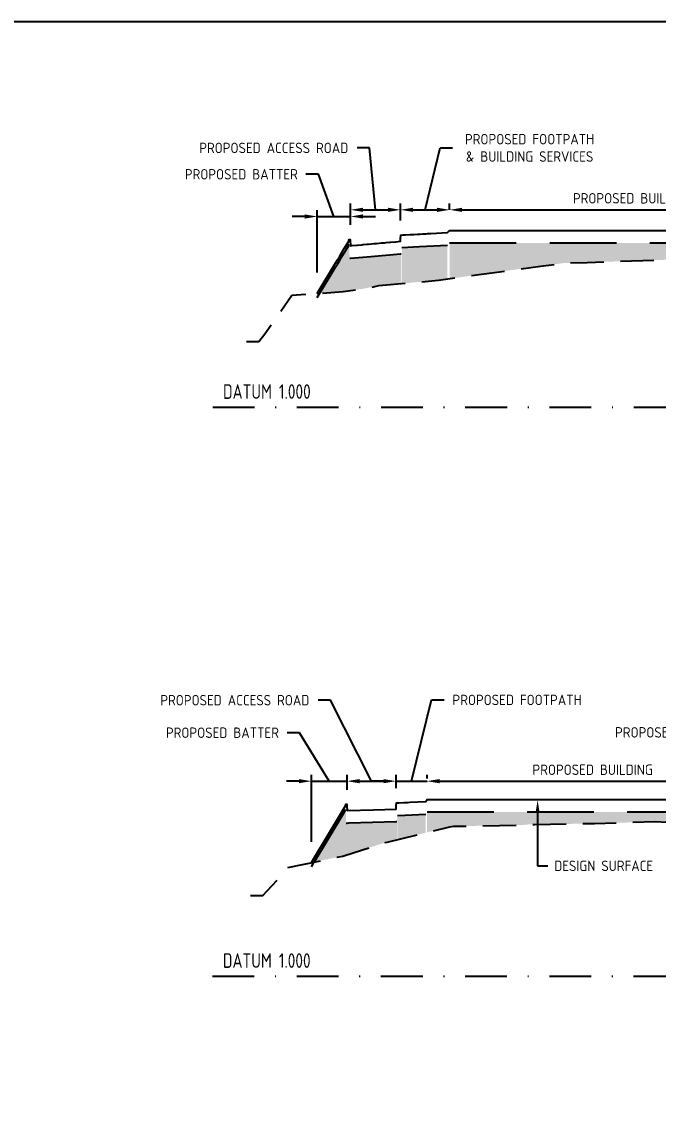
# Model space of a CAD drawing. Header units: metres. Extents: x 507649 to 508899, y 6966965 to 6967377.
# Drawn here: x 508601 to 508677.2, y 6967130.4 to 6967261.8 of the extents above; entities that cross this region are included whole.
import ezdxf
from ezdxf import colors
from ezdxf.entities.mleader import LeaderData, LeaderLine
from ezdxf.math import Vec2, Vec3

# ---------------------------------------------------------------- set-up
doc = ezdxf.new("R2010")
doc.units = ezdxf.units.M
doc.header["$PDMODE"] = 1
doc.linetypes.add('DASHDOT', pattern=[10, 5, -2.5, 0, -2.5])
doc.linetypes.add('DASHED2', pattern=[6, 4, -2])
doc.layers.get('DEFPOINTS').update_dxf_attribs({"color": 11})
doc.layers.add('C_CONTOURS_MAJOR_BEW', color=7, linetype='Continuous', true_color=0xa57c00)
for name, color, linetype in [('C_CONTOURS_MAJOR_DESIGN', 255, 'Continuous'), ('C_CONTOURS_MAJOR_EX', 252, 'DASHED2'), ('C_EW_HATCH_CUT', 11, 'Continuous'), ('C_EW_HATCH_FILL', 91, 'Continuous'), ('C_LABELS _ BEL', 10, 'Continuous'), ('C_TEXT_2.5', 7, 'Continuous'), ('C_TEXT_DIMS', 1, 'Continuous'), ('C_TEXT_MLEADER', 1, 'Continuous')]:
    doc.layers.add(name, color=color, linetype=linetype)
doc.layers.add('VPORTS', color=11, linetype='Continuous', plot=False)
doc.styles.add('_NE 2.5 TXT', font='isocp.shx', dxfattribs={"width": 0.85, "height": 2.5})
doc.styles.add('_NE 5.0 TXT', font='isocp.shx', dxfattribs={"width": 0.85, "height": 5})
doc.styles.add('ISOCP', font='isocp.shx')
doc.dimstyles.new('ISOCP', dxfattribs={"dimtxt": 2.5, "dimasz": 3, "dimexe": 1.5, "dimexo": 5, "dimgap": 1.5, "dimtad": 1, "dimzin": 0, "dimdsep": 46, "dimtxsty": 'ISOCP', "dimcen": 1, "dimclrd": 256, "dimclre": 256, "dimclrt": 7, "dimadec": 0, "dimazin": 0, "dimtfac": 1, "dimtmove": 0, "dimatfit": 2, "dimfxl": 1, "dimtolj": 1, "dimtzin": 0, "dimlwd": -1, "dimlwe": -1, "dimarcsym": 0})
doc.dimstyles.new('ISOCP Center', dxfattribs={"dimtxt": 2.5, "dimasz": 3, "dimexe": 1.5, "dimexo": 5, "dimgap": 1.5, "dimtad": 0, "dimzin": 0, "dimdsep": 46, "dimtxsty": 'ISOCP', "dimcen": 1, "dimclrd": 256, "dimclre": 256, "dimclrt": 7, "dimadec": 0, "dimazin": 0, "dimtfac": 1, "dimtmove": 0, "dimatfit": 2, "dimfxl": 1, "dimtolj": 1, "dimtzin": 0, "dimlwd": -1, "dimlwe": -1, "dimarcsym": 0})

# ---------------------------------------------------------------- blocks, each defined once
blk = doc.blocks.new('*D20')
at = {"layer": 'C_TEXT_DIMS', "linetype": 'Continuous', "transparency": 16777216}
for p, q in [((508634.25, 6967176.6), (508632.75, 6967176.6)), ((508637.81, 6967170.79), (508634.25, 6967176.6)), ((508634.17, 6967170.79), (508632.67, 6967170.79)), ((508635.67, 6967163.52), (508635.67, 6967171.54)), ((508635.67, 6967170.79), (508639.95, 6967170.79)), ((508635.67, 6967170.79), (508639.95, 6967170.79)), ((508639.95, 6967169.77), (508639.95, 6967171.54)), ((508641.45, 6967170.79), (508642.95, 6967170.79))]:
    blk.add_line(p, q, dxfattribs=at)
at = {"layer": 'C_TEXT_DIMS', "transparency": 16777216}
for points in [[(508634.17, 6967171.04), (508634.17, 6967170.54), (508635.67, 6967170.79)], [(508641.45, 6967171.04), (508641.45, 6967170.54), (508639.95, 6967170.79)]]:
    blk.add_solid(points, dxfattribs=at)
at = {"layer": 'DEFPOINTS', "color": 0, "transparency": 16777216}
for p in [(508639.95, 6967170.79), (508639.95, 6967167.27), (508635.67, 6967161.02)]:
    blk.add_point(p, dxfattribs=at)
at = {"layer": 'C_TEXT_DIMS', "color": 7, "transparency": 16777216, "insert": (508625, 6967176.6), "char_height": 1.25, "attachment_point": 5, "style": 'ISOCP'}
blk.add_mtext('\\A1;PROPOSED BATTER', dxfattribs=at)
blk = doc.blocks.new('*D21')
at = {"layer": 'C_TEXT_DIMS', "linetype": 'Continuous', "transparency": 16777216}
for p, q in [((508637.97, 6967180.5), (508636.47, 6967180.5)), ((508642.89, 6967170.79), (508637.97, 6967180.5)), ((508639.95, 6967169.77), (508639.95, 6967171.54)), ((508641.45, 6967170.79), (508644.33, 6967170.79)), ((508645.83, 6967169.94), (508645.83, 6967171.54))]:
    blk.add_line(p, q, dxfattribs=at)
at = {"layer": 'C_TEXT_DIMS', "transparency": 16777216}
for points in [[(508641.45, 6967171.04), (508641.45, 6967170.54), (508639.95, 6967170.79)], [(508644.33, 6967171.04), (508644.33, 6967170.54), (508645.83, 6967170.79)]]:
    blk.add_solid(points, dxfattribs=at)
at = {"layer": 'DEFPOINTS', "color": 0, "transparency": 16777216}
for p in [(508645.83, 6967170.79), (508639.95, 6967167.27), (508645.83, 6967167.44)]:
    blk.add_point(p, dxfattribs=at)
at = {"layer": 'C_TEXT_DIMS', "color": 7, "transparency": 16777216, "insert": (508626.49, 6967180.5), "char_height": 1.25, "width": 18.4587, "attachment_point": 5, "style": 'ISOCP'}
blk.add_mtext('\\A1;PROPOSED ACCESS ROAD', dxfattribs=at)
blk = doc.blocks.new('*D22')
at = {"layer": 'C_TEXT_DIMS', "linetype": 'Continuous', "transparency": 16777216}
for p, q in [((508647.69, 6967170.79), (508650.09, 6967180.53)), ((508650.09, 6967180.53), (508651.59, 6967180.53)), ((508644.33, 6967170.79), (508642.83, 6967170.79)), ((508645.83, 6967169.94), (508645.83, 6967171.54)), ((508645.83, 6967170.79), (508649.55, 6967170.79)), ((508645.83, 6967170.79), (508649.55, 6967170.79)), ((508649.55, 6967171.1), (508649.55, 6967171.54)), ((508651.05, 6967170.79), (508652.55, 6967170.79))]:
    blk.add_line(p, q, dxfattribs=at)
at = {"layer": 'C_TEXT_DIMS', "transparency": 16777216}
for points in [[(508644.33, 6967171.04), (508644.33, 6967170.54), (508645.83, 6967170.79)], [(508651.05, 6967171.04), (508651.05, 6967170.54), (508649.55, 6967170.79)]]:
    blk.add_solid(points, dxfattribs=at)
at = {"layer": 'DEFPOINTS', "color": 0, "transparency": 16777216}
for p in [(508649.55, 6967170.79), (508649.55, 6967168.6), (508645.83, 6967167.44)]:
    blk.add_point(p, dxfattribs=at)
at = {"layer": 'C_TEXT_DIMS', "color": 7, "transparency": 16777216, "insert": (508660.34, 6967180.53), "char_height": 1.25, "attachment_point": 5, "style": 'ISOCP'}
blk.add_mtext('\\A1;PROPOSED FOOTPATH', dxfattribs=at)
blk = doc.blocks.new('*D23')
at = {"layer": 'C_TEXT_DIMS', "linetype": 'Continuous', "transparency": 16777216}
for p, q in [((508649.55, 6967171.1), (508649.55, 6967171.54)), ((508651.05, 6967170.79), (508687.74, 6967170.79)), ((508689.24, 6967171.1), (508689.24, 6967171.54))]:
    blk.add_line(p, q, dxfattribs=at)
at = {"layer": 'C_TEXT_DIMS', "transparency": 16777216}
for points in [[(508651.05, 6967171.04), (508651.05, 6967170.54), (508649.55, 6967170.79)], [(508687.74, 6967171.04), (508687.74, 6967170.54), (508689.24, 6967170.79)]]:
    blk.add_solid(points, dxfattribs=at)
at = {"layer": 'DEFPOINTS', "color": 0, "transparency": 16777216}
for p in [(508689.24, 6967170.79), (508649.55, 6967168.6), (508689.24, 6967168.6)]:
    blk.add_point(p, dxfattribs=at)
at = {"layer": 'C_TEXT_DIMS', "color": 7, "transparency": 16777216, "insert": (508669.4, 6967172.16), "char_height": 1.25, "attachment_point": 5, "style": 'ISOCP'}
blk.add_mtext('\\A1;PROPOSED BUILDING', dxfattribs=at)
blk = doc.blocks.new('*D24')
at = {"layer": 'C_TEXT_DIMS', "linetype": 'Continuous', "transparency": 16777216}
for p, q in [((508690.09, 6967176.64), (508688.59, 6967176.64)), ((508693.02, 6967170.79), (508690.09, 6967176.64)), ((508689.24, 6967171.1), (508689.24, 6967171.54)), ((508690.74, 6967170.79), (508695.3, 6967170.79)), ((508696.8, 6967169.05), (508696.8, 6967171.54))]:
    blk.add_line(p, q, dxfattribs=at)
at = {"layer": 'C_TEXT_DIMS', "transparency": 16777216}
for points in [[(508690.74, 6967171.04), (508690.74, 6967170.54), (508689.24, 6967170.79)], [(508695.3, 6967171.04), (508695.3, 6967170.54), (508696.8, 6967170.79)]]:
    blk.add_solid(points, dxfattribs=at)
at = {"layer": 'DEFPOINTS', "color": 0, "transparency": 16777216}
for p in [(508696.8, 6967170.79), (508689.24, 6967168.6), (508696.8, 6967166.55)]:
    blk.add_point(p, dxfattribs=at)
at = {"layer": 'C_TEXT_DIMS', "color": 7, "transparency": 16777216, "insert": (508679.84, 6967176.64), "char_height": 1.25, "attachment_point": 5, "style": 'ISOCP'}
blk.add_mtext('\\A1;PROPOSED FOOTPATH', dxfattribs=at)
blk = doc.blocks.new('*D27')
at = {"layer": 'C_TEXT_DIMS', "linetype": 'Continuous', "transparency": 16777216}
for p, q in [((508642.64, 6967246.73), (508641.14, 6967246.73)), ((508643.35, 6967239.31), (508642.64, 6967246.73)), ((508640.35, 6967237.5), (508640.35, 6967240.06)), ((508646.35, 6967238.03), (508646.35, 6967240.06)), ((508641.85, 6967239.31), (508644.85, 6967239.31))]:
    blk.add_line(p, q, dxfattribs=at)
at = {"layer": 'C_TEXT_DIMS', "transparency": 16777216}
for points in [[(508641.85, 6967239.56), (508641.85, 6967239.06), (508640.35, 6967239.31)], [(508644.85, 6967239.56), (508644.85, 6967239.06), (508646.35, 6967239.31)]]:
    blk.add_solid(points, dxfattribs=at)
at = {"layer": 'DEFPOINTS', "color": 0, "transparency": 16777216}
for p in [(508646.35, 6967239.31), (508640.35, 6967235), (508646.35, 6967235.53)]:
    blk.add_point(p, dxfattribs=at)
at = {"layer": 'C_TEXT_DIMS', "color": 7, "transparency": 16777216, "insert": (508631.16, 6967246.73), "char_height": 1.25, "attachment_point": 5, "style": 'ISOCP'}
blk.add_mtext('\\A1;PROPOSED ACCESS ROAD', dxfattribs=at)
blk = doc.blocks.new('*D28')
at = {"layer": 'C_TEXT_DIMS', "linetype": 'Continuous', "transparency": 16777216}
for p, q in [((508649.3, 6967239.31), (508651.1, 6967246.74)), ((508651.1, 6967246.74), (508652.6, 6967246.74)), ((508646.35, 6967238.03), (508646.35, 6967240.06)), ((508652.25, 6967239.33), (508652.25, 6967240.06)), ((508647.85, 6967239.31), (508650.75, 6967239.31))]:
    blk.add_line(p, q, dxfattribs=at)
at = {"layer": 'C_TEXT_DIMS', "transparency": 16777216}
for points in [[(508647.85, 6967239.56), (508647.85, 6967239.06), (508646.35, 6967239.31)], [(508650.75, 6967239.56), (508650.75, 6967239.06), (508652.25, 6967239.31)]]:
    blk.add_solid(points, dxfattribs=at)
at = {"layer": 'DEFPOINTS', "color": 0, "transparency": 16777216}
for p in [(508652.25, 6967239.31), (508652.25, 6967236.83), (508646.35, 6967235.53)]:
    blk.add_point(p, dxfattribs=at)
at = {"layer": 'C_TEXT_DIMS', "color": 7, "transparency": 16777216, "insert": (508661.84, 6967246.74), "char_height": 1.25, "width": 16.9888, "attachment_point": 5, "style": 'ISOCP'}
blk.add_mtext('\\A1;PROPOSED FOOTPATH & BUILDING SERVICES', dxfattribs=at)
blk = doc.blocks.new('*D29')
at = {"layer": 'C_TEXT_DIMS', "linetype": 'Continuous', "transparency": 16777216}
for p, q in [((508652.25, 6967239.33), (508652.25, 6967240.06)), ((508696.25, 6967237.83), (508696.25, 6967240.06)), ((508653.75, 6967239.31), (508694.75, 6967239.31))]:
    blk.add_line(p, q, dxfattribs=at)
at = {"layer": 'C_TEXT_DIMS', "transparency": 16777216}
for points in [[(508653.75, 6967239.56), (508653.75, 6967239.06), (508652.25, 6967239.31)], [(508694.75, 6967239.56), (508694.75, 6967239.06), (508696.25, 6967239.31)]]:
    blk.add_solid(points, dxfattribs=at)
at = {"layer": 'DEFPOINTS', "color": 0, "transparency": 16777216}
for p in [(508696.25, 6967239.31), (508652.25, 6967236.83), (508696.25, 6967235.33)]:
    blk.add_point(p, dxfattribs=at)
at = {"layer": 'C_TEXT_DIMS', "color": 7, "transparency": 16777216, "insert": (508674.25, 6967240.69), "char_height": 1.25, "width": 18.1033, "attachment_point": 5, "style": 'ISOCP'}
blk.add_mtext('\\A1;PROPOSED BUILDING', dxfattribs=at)
blk = doc.blocks.new('*D49')
at = {"layer": 'C_TEXT_DIMS', "linetype": 'Continuous', "transparency": 16777216}
for p, q in [((508636.52, 6967243.57), (508635.02, 6967243.57)), ((508638.36, 6967238.51), (508636.52, 6967243.57)), ((508636.38, 6967231.78), (508636.38, 6967239.26)), ((508640.35, 6967237.5), (508640.35, 6967239.26)), ((508634.88, 6967238.51), (508633.38, 6967238.51)), ((508636.38, 6967238.51), (508640.35, 6967238.51)), ((508636.38, 6967238.51), (508640.35, 6967238.51)), ((508641.85, 6967238.51), (508643.35, 6967238.51))]:
    blk.add_line(p, q, dxfattribs=at)
at = {"layer": 'C_TEXT_DIMS', "transparency": 16777216}
for points in [[(508634.88, 6967238.76), (508634.88, 6967238.26), (508636.38, 6967238.51)], [(508641.85, 6967238.76), (508641.85, 6967238.26), (508640.35, 6967238.51)]]:
    blk.add_solid(points, dxfattribs=at)
at = {"layer": 'DEFPOINTS', "color": 0, "transparency": 16777216}
for p in [(508640.35, 6967238.51), (508640.35, 6967235), (508636.38, 6967229.28)]:
    blk.add_point(p, dxfattribs=at)
at = {"layer": 'C_TEXT_DIMS', "color": 7, "transparency": 16777216, "insert": (508627.27, 6967243.57), "char_height": 1.25, "attachment_point": 5, "style": 'ISOCP'}
blk.add_mtext('\\A1;PROPOSED BATTER', dxfattribs=at)

msp = doc.modelspace()

# ---------------------------------------------------------------- hatches: boundary and pattern name
at = {"layer": 'C_EW_HATCH_CUT', "linetype": 'Continuous', "lineweight": -3}
for points in [[(508636.376, 6967228.783), (508636.376, 6967229.283), (508636.691, 6967229.304)], [(508635.669, 6967160.52), (508635.669, 6967161.02), (508636.012, 6967161.092), (508635.97, 6967161.02)]]:
    msp.add_hatch(color=11, dxfattribs=at).paths.add_polyline_path(points)
at = {"layer": 'C_EW_HATCH_FILL', "linetype": 'Continuous', "lineweight": -3}
for points in [[(508636.691, 6967229.304), (508638.615, 6967232.496), (508638.803, 6967232.807), (508639.025, 6967233.175), (508639.292, 6967233.618), (508639.62, 6967234.161), (508640.031, 6967234.843), (508640.152, 6967235.044), (508640.169, 6967235.125), (508640.177, 6967235.168), (508640.185, 6967235.209), (508640.185, 6967229.596), (508639.485, 6967229.498)], [(508640.185, 6967229.596), (508640.185, 6967235.209), (508640.262, 6967233.496), (508640.262, 6967229.607)], [(508646.518, 6967230.466), (508646.518, 6967234.785), (508647.923, 6967234.863), (508648.632, 6967234.902), (508651.991, 6967235.084), (508651.991, 6967231.016), (508650.922, 6967230.87)], [(508652.248, 6967231.051), (508652.248, 6967235.334), (508654.443, 6967235.334), (508654.909, 6967235.334), (508662.349, 6967235.334), (508664.49, 6967235.334), (508670.197, 6967235.334), (508673.994, 6967235.334), (508677.987, 6967235.334), (508683.423, 6967235.334), (508685.721, 6967235.334), (508692.777, 6967235.334), (508693.397, 6967235.334), (508696.243, 6967235.334), (508696.246, 6967235.334), (508696.253, 6967235.334), (508696.253, 6967234.564), (508691.67, 6967234.238), (508688.871, 6967234.031), (508681.036, 6967233.429), (508677.918, 6967233.311), (508668.761, 6967233.003), (508666.058, 6967232.937), (508663.142, 6967232.559), (508653.027, 6967231.158)], [(508640.262, 6967229.607), (508640.262, 6967233.496), (508640.307, 6967233.496), (508640.315, 6967233.496), (508640.344, 6967233.496), (508642.799, 6967233.72), (508646.347, 6967234.034), (508646.389, 6967234.034), (508646.448, 6967234.034), (508646.448, 6967234.034), (508646.45, 6967234.034), (508646.45, 6967230.46), (508643.769, 6967230.214), (508641.82, 6967229.825)], [(508636.012, 6967161.092), (508636.08, 6967161.204), (508636.319, 6967161.603), (508637.226, 6967163.115), (508639.748, 6967167.318), (508639.764, 6967167.384), (508639.776, 6967167.432), (508639.776, 6967161.89), (508639.688, 6967161.861), (508639.434, 6967161.81)], [(508639.776, 6967161.89), (508639.776, 6967167.432), (508639.848, 6967165.769), (508639.848, 6967161.913)], [(508645.979, 6967163.768), (508645.979, 6967166.685), (508646.908, 6967166.729), (508649.393, 6967166.845), (508649.393, 6967164.606)], [(508649.551, 6967164.645), (508649.551, 6967167.095), (508654.734, 6967167.095), (508660.26, 6967167.095), (508675.048, 6967167.095), (508689.244, 6967167.095), (508689.244, 6967165.856), (508683.584, 6967165.526), (508680.415, 6967165.721), (508676.962, 6967165.936), (508669.63, 6967165.713), (508662.48, 6967165.609), (508661.504, 6967165.589), (508661.034, 6967165.53), (508652.729, 6967165.386), (508652.274, 6967165.314)], [(508639.848, 6967161.913), (508639.848, 6967165.769), (508639.947, 6967165.769), (508639.948, 6967165.769), (508640.155, 6967165.775), (508645.829, 6967165.935), (508645.907, 6967165.935), (508645.929, 6967165.935), (508645.929, 6967163.756), (508644.769, 6967163.471), (508644.533, 6967163.432)]]:
    msp.add_hatch(color=91, dxfattribs=at).paths.add_polyline_path(points)

# ---------------------------------------------------------------- linework, layer by layer
at = {"layer": 'C_CONTOURS_MAJOR_BEW', "color": 10, "linetype": 'DASHED2', "lineweight": -3, "ltscale": 2, "flags": 128}
for points in [[(508636.376, 6967228.783), (508638.615, 6967232.496), (508638.803, 6967232.807), (508639.025, 6967233.175), (508639.292, 6967233.618), (508639.62, 6967234.161), (508640.031, 6967234.843), (508640.152, 6967235.044), (508640.169, 6967235.125), (508640.177, 6967235.168), (508640.185, 6967235.209)], [(508646.518, 6967234.785), (508647.923, 6967234.863), (508648.632, 6967234.902), (508651.991, 6967235.084)], [(508652.248, 6967235.334), (508654.443, 6967235.334), (508654.909, 6967235.334), (508662.349, 6967235.334), (508664.49, 6967235.334), (508670.197, 6967235.334), (508673.994, 6967235.334), (508677.987, 6967235.334), (508683.423, 6967235.334), (508685.721, 6967235.334), (508692.777, 6967235.334), (508693.397, 6967235.334), (508696.243, 6967235.334), (508696.246, 6967235.334), (508696.253, 6967235.334)], [(508640.262, 6967233.496), (508640.307, 6967233.496), (508640.315, 6967233.496), (508640.344, 6967233.496), (508642.799, 6967233.72), (508646.347, 6967234.034), (508646.389, 6967234.034), (508646.448, 6967234.034), (508646.448, 6967234.034), (508646.45, 6967234.034)], [(508635.669, 6967160.52), (508635.97, 6967161.02), (508636.08, 6967161.204), (508636.319, 6967161.603), (508637.226, 6967163.115), (508639.748, 6967167.318), (508639.764, 6967167.384), (508639.776, 6967167.432)], [(508645.979, 6967166.685), (508646.908, 6967166.729), (508649.393, 6967166.845)], [(508649.551, 6967167.095), (508654.734, 6967167.095), (508660.26, 6967167.095), (508675.048, 6967167.095), (508689.244, 6967167.095)], [(508639.848, 6967165.769), (508639.947, 6967165.769), (508639.948, 6967165.769), (508640.155, 6967165.775), (508645.829, 6967165.935), (508645.907, 6967165.935), (508645.929, 6967165.935)]]:
    msp.add_lwpolyline(points, dxfattribs=at)
at = {"layer": 'C_CONTOURS_MAJOR_DESIGN', "color": 4, "linetype": 'Continuous', "lineweight": -3, "ltscale": 2, "flags": 128}
for points in [[(508636.376, 6967229.283), (508638.615, 6967232.996), (508638.803, 6967233.307), (508639.025, 6967233.675), (508639.292, 6967234.118), (508639.62, 6967234.661), (508640.031, 6967235.343), (508640.152, 6967235.544), (508640.177, 6967235.668), (508640.193, 6967235.746), (508640.208, 6967235.746), (508640.281, 6967235.746), (508640.299, 6967235.746), (508640.303, 6967235.746), (508640.309, 6967235.664), (508640.353, 6967234.996), (508640.542, 6967235.013), (508640.562, 6967235.015), (508641.126, 6967235.067), (508641.21, 6967235.074), (508641.71, 6967235.12), (508641.857, 6967235.133), (508642.295, 6967235.173), (508642.504, 6967235.192), (508642.879, 6967235.226), (508643.152, 6967235.25), (508643.463, 6967235.278), (508643.799, 6967235.308), (508644.048, 6967235.331), (508644.447, 6967235.366), (508644.632, 6967235.383), (508645.095, 6967235.424), (508645.217, 6967235.435), (508645.743, 6967235.481), (508645.802, 6967235.486), (508646.347, 6967235.534), (508646.358, 6967235.737), (508646.365, 6967235.86), (508646.387, 6967236.284), (508646.446, 6967236.284), (508646.461, 6967236.284), (508646.483, 6967236.284), (508646.498, 6967236.284), (508646.67, 6967236.294), (508646.941, 6967236.309), (508647.509, 6967236.34), (508647.975, 6967236.365), (508648.386, 6967236.388), (508648.72, 6967236.406), (508648.998, 6967236.422), (508649.231, 6967236.434), (508649.431, 6967236.445), (508649.603, 6967236.455), (508649.753, 6967236.463), (508649.886, 6967236.47), (508650.003, 6967236.477), (508651.991, 6967236.584), (508652.162, 6967236.75), (508652.248, 6967236.834), (508660.482, 6967236.834), (508705.008, 6967236.834)], [(508635.669, 6967161.02), (508635.97, 6967161.52), (508636.08, 6967161.704), (508636.319, 6967162.103), (508637.226, 6967163.615), (508639.748, 6967167.818), (508639.786, 6967167.971), (508639.798, 6967168.019), (508639.889, 6967168.019), (508639.908, 6967168.019), (508639.919, 6967167.81), (508639.948, 6967167.269), (508643.119, 6967167.359), (508645.829, 6967167.435), (508645.837, 6967167.588), (508645.844, 6967167.732), (508645.849, 6967167.819), (508645.869, 6967168.185), (508645.929, 6967168.185), (508645.944, 6967168.185), (508645.97, 6967168.185), (508645.979, 6967168.185), (508646.168, 6967168.194), (508646.776, 6967168.223), (508647.191, 6967168.242), (508647.492, 6967168.256), (508649.393, 6967168.345), (508649.474, 6967168.474), (508649.551, 6967168.595), (508653.325, 6967168.595), (508654.758, 6967168.595), (508664.177, 6967168.595), (508669.75, 6967168.595), (508675.089, 6967168.595), (508684.858, 6967168.595)]]:
    msp.add_lwpolyline(points, dxfattribs=at)
at = {"layer": 'C_CONTOURS_MAJOR_EX', "color": 252, "linetype": 'DASHED2', "lineweight": -3, "flags": 128}
for points in [[(508627.874, 6967223.513), (508629.073, 6967223.512), (508629.075, 6967223.512), (508629.365, 6967223.511), (508630.077, 6967224.436), (508633.332, 6967229.072), (508639.485, 6967229.498), (508641.82, 6967229.825), (508643.769, 6967230.214), (508650.922, 6967230.87), (508653.027, 6967231.158), (508663.142, 6967232.559), (508666.058, 6967232.937), (508668.761, 6967233.003), (508677.918, 6967233.311), (508681.036, 6967233.429), (508688.871, 6967234.031), (508691.67, 6967234.238), (508698.428, 6967234.718), (508712.692, 6967235.536), (508712.734, 6967235.538), (508712.772, 6967235.54), (508719.764, 6967235.173), (508722.39, 6967235.192), (508729.566, 6967235.514), (508730.734, 6967234.285), (508731.093, 6967234.21), (508731.416, 6967233.92), (508733.326, 6967231.429), (508734.203, 6967231.357), (508735.086, 6967231.172), (508736.672, 6967233.867), (508738.2, 6967236.244), (508738.271, 6967236.957), (508738.284, 6967236.956), (508738.293, 6967236.956), (508738.295, 6967236.956)], [(508628.354, 6967157.086), (508629.213, 6967157.086), (508629.85, 6967157.086), (508630.982, 6967158.279), (508632.86, 6967160.431), (508639.434, 6967161.81), (508639.688, 6967161.861), (508644.533, 6967163.432), (508644.769, 6967163.471), (508652.274, 6967165.314), (508652.729, 6967165.386), (508661.034, 6967165.53), (508661.504, 6967165.589), (508662.48, 6967165.609), (508669.63, 6967165.713), (508676.962, 6967165.936), (508680.415, 6967165.721), (508683.584, 6967165.526), (508692.34, 6967166.037), (508694.081, 6967166.211), (508700.764, 6967166.968), (508706.892, 6967167.455), (508709.581, 6967167.667), (508710.906, 6967167.671), (508718.103, 6967168.119), (508722.86, 6967167.915), (508727.026, 6967167.813), (508728.487, 6967167.747), (508730.386, 6967167.376), (508731.855, 6967167.011), (508732.584, 6967166.819), (508732.907, 6967166.707), (508733.241, 6967166.706), (508733.266, 6967166.708), (508733.325, 6967166.69), (508734.915, 6967166.525), (508737.173, 6967166.404), (508737.33, 6967166.397), (508737.345, 6967166.402), (508737.598, 6967166.408), (508737.638, 6967166.411), (508737.652, 6967166.413), (508737.657, 6967166.139), (508737.674, 6967165.393), (508738.24, 6967165.806), (508738.338, 6967165.87), (508738.345, 6967165.86), (508738.347, 6967165.842), (508739.706, 6967166.001), (508742.56, 6967166.405), (508744.233, 6967166.608), (508746.635, 6967166.935), (508748.654, 6967166.697), (508751.006, 6967166.448), (508753.467, 6967166.144), (508755.047, 6967165.975), (508755.238, 6967165.911), (508755.473, 6967165.773), (508755.581, 6967166.234), (508755.621, 6967166.55), (508757.249, 6967166.877), (508757.582, 6967166.962), (508757.811, 6967166.979), (508758.222, 6967167.005), (508758.283, 6967167.058), (508758.412, 6967167.064), (508758.621, 6967167.054), (508758.7, 6967167.05), (508758.707, 6967167.052), (508758.754, 6967167.035), (508759.176, 6967167.039), (508761.974, 6967167.775), (508762.407, 6967167.849), (508762.598, 6967167.928), (508762.602, 6967167.929), (508762.603, 6967167.929)]]:
    msp.add_lwpolyline(points, dxfattribs=at)
at = {"layer": 'C_LABELS _ BEL', "color": 7, "linetype": 'DASHDOT', "lineweight": -3}
msp.add_line((508623.816, 6967147.395), (508763.28, 6967147.395), dxfattribs=at)
at = {"layer": 'C_TEXT_2.5', "color": 7, "linetype": 'DASHDOT', "lineweight": -3}
msp.add_line((508623.831, 6967215.634), (508748.271, 6967215.634), dxfattribs=at)
at = {"layer": 'VPORTS'}
msp.add_lwpolyline([(508498.523, 6966998.928), (508899.031, 6966998.928), (508899.031, 6967261.843), (508498.523, 6967261.843)], close=True, dxfattribs=at)

# ---------------------------------------------------------------- texts
at = {"layer": 'C_LABELS _ BEL', "color": 10, "linetype": 'Continuous', "lineweight": -3}
for s, insert, char_height, attachment_point, style in [('{\\C2;DATUM 1.000}', (508630.316, 6967148.395), 1.75, 8, '_NE 2.5 TXT'), ('{\\C1; }', (508623.816, 6967146.895), 2.5, 1, '_NE 5.0 TXT')]:
    msp.add_mtext(s, dxfattribs=dict(at, insert=insert, char_height=char_height, attachment_point=attachment_point, style=style))
at = {"layer": 'C_TEXT_2.5', "color": 7, "linetype": 'Continuous', "lineweight": -3}
for s, insert, char_height, attachment_point, style in [('{\\C2;DATUM 1.000}', (508630.331, 6967216.634), 1.75, 8, '_NE 2.5 TXT'), ('{\\C1; }', (508623.831, 6967215.134), 2.5, 1, '_NE 5.0 TXT')]:
    msp.add_mtext(s, dxfattribs=dict(at, insert=insert, char_height=char_height, attachment_point=attachment_point, style=style))

# ---------------------------------------------------------------- dimensions: what is measured, and where the dimension line sits
at = {"layer": 'C_TEXT_DIMS'}
for base, p1, p2, text, override, picture, middle in [((508646.347, 6967239.312), (508640.353, 6967234.996), (508646.347, 6967235.534), 'PROPOSED ACCESS ROAD', {"dimscale": 0}, '*D27', (508640.388, 6967246.725)), ((508652.248, 6967239.312), (508646.347, 6967235.534), (508652.248, 6967236.834), 'PROPOSED FOOTPATH & BUILDING SERVICES', {"dimscale": 0}, '*D28', (508653.35, 6967246.74)), ((508640.353, 6967238.514), (508636.376, 6967229.283), (508640.353, 6967234.996), 'PROPOSED BATTER', {"dimscale": 0, "dimsah": 1}, '*D49', (508634.271, 6967243.567)), ((508645.829, 6967170.788), (508639.948, 6967167.269), (508645.829, 6967167.435), 'PROPOSED ACCESS ROAD', {"dimscale": 0}, '*D21', (508635.715, 6967180.497)), ((508649.551, 6967170.788), (508645.829, 6967167.435), (508649.551, 6967168.595), 'PROPOSED FOOTPATH', {"dimscale": 0}, '*D22', (508652.345, 6967180.532)), ((508639.948, 6967170.788), (508635.669, 6967161.02), (508639.948, 6967167.269), 'PROPOSED BATTER', {"dimscale": 0, "dimsah": 1}, '*D20', (508632.001, 6967176.601)), ((508696.795, 6967170.788), (508689.244, 6967168.595), (508696.795, 6967166.545), 'PROPOSED FOOTPATH', {"dimscale": 0}, '*D24', (508687.839, 6967176.638))]:
    dim = msp.add_linear_dim(base=base, p1=p1, p2=p2, text=text, dimstyle='ISOCP Center', override=override, dxfattribs=at)
    dim.commit()
    dim.dimension.update_dxf_attribs({"geometry": picture, "text_midpoint": middle, "dimtype": 128})
for base, p1, p2, picture, middle in [((508696.253, 6967239.312), (508652.248, 6967236.834), (508696.253, 6967235.334), '*D29', (508674.25, 6967239.312)), ((508689.244, 6967170.788), (508649.551, 6967168.595), (508689.244, 6967168.595), '*D23', (508669.397, 6967170.788))]:
    dim = msp.add_linear_dim(base=base, p1=p1, p2=p2, text='PROPOSED BUILDING\\X', dimstyle='ISOCP', override={"dimscale": 0}, dxfattribs=at)
    dim.commit()
    dim.dimension.update_dxf_attribs({"geometry": picture, "text_midpoint": middle})

# ---------------------------------------------------------------- leaders
at = {"layer": 'C_TEXT_MLEADER'}
ml = msp.add_multileader_mtext('Standard', dxfattribs=at)
ml.set_content('DESIGN SURFACE', color=7, style='ISOCP')
ml.set_leader_properties(color=256, linetype='Continuous', lineweight=-1)
ml.build(insert=Vec2(0, 0))
ml.multileader.update_dxf_attribs({"text_right_attachment_type": 3, "dogleg_length": 2.5, "arrow_head_size": 1.5, "scale": 0.5})
ctx = ml.context
ctx.base_point, ctx.scale, ctx.char_height, ctx.arrow_head_size, ctx.landing_gap_size, ctx.plane_origin = Vec3(508664.038, 6967160.631), 0.5, 1.25, 1.5, 0.75, Vec3(508663.203, 6967168.383)
ctx.right_attachment = 3
notes = []
notes.append((ctx, [(0, (1, 1, 0), (508662.788, 6967160.631), (1, 0), 1.25, [(0, [(508662.803, 6967168.502)], 0, [])])]))
ctx.mtext.insert, ctx.mtext.flow_direction = Vec3(508664.788, 6967161.26), 5
for ctx, leaders in notes:
    for number, flags, end, landing, length, lines in leaders:
        leader = LeaderData()
        leader.index, (leader.has_last_leader_line, leader.has_dogleg_vector, leader.attachment_direction) = number, flags
        leader.last_leader_point, leader.dogleg_vector, leader.dogleg_length = Vec3(end), Vec3(landing), length
        for number, points, colour, breaks in lines:
            line = LeaderLine()
            line.index, line.vertices, line.color, line.breaks = number, Vec3.list(points), colors.encode_raw_color(colour), breaks
            leader.lines.append(line)
        ctx.leaders.append(leader)

doc.saveas('drawing.dxf')
